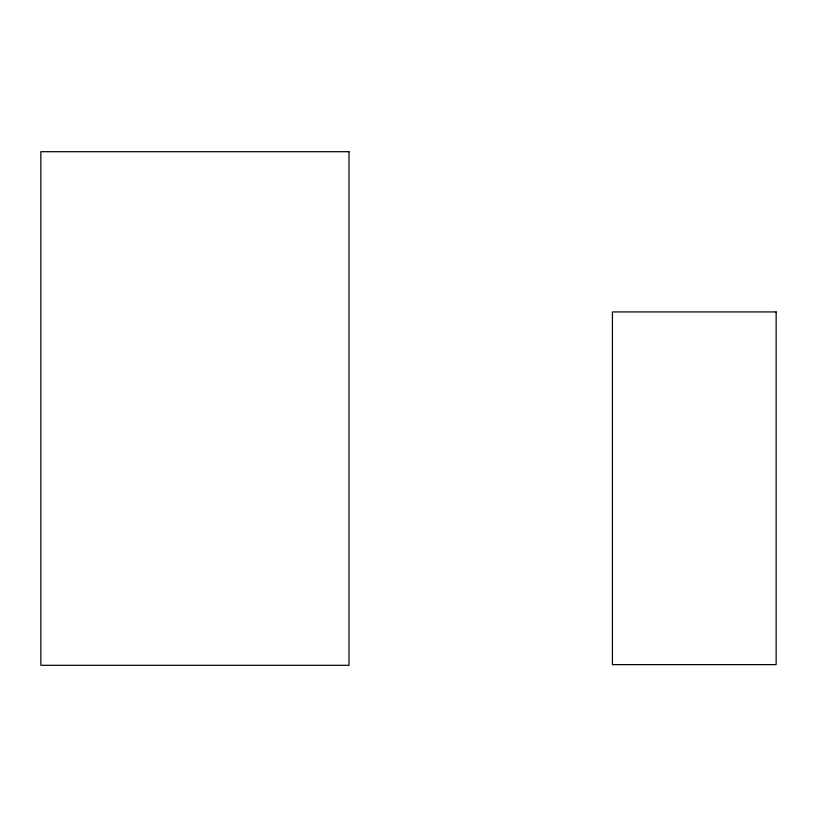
<?xml version="1.0" encoding="UTF-8"?>
<svg xmlns="http://www.w3.org/2000/svg" width="817" height="817" viewBox="0 0 817 817"><rect width="100%" height="100%" fill="white"/><g stroke="black" fill="none" stroke-linecap="round" stroke-linejoin="round"><path stroke-width="1.23" d="M349.012 151.696L40.85 151.696L40.85 665.304L349.012 665.304L349.012 151.696M776.15 311.931L612.433 311.931L612.433 664.629L776.15 664.629L776.15 311.931"/></g></svg>
